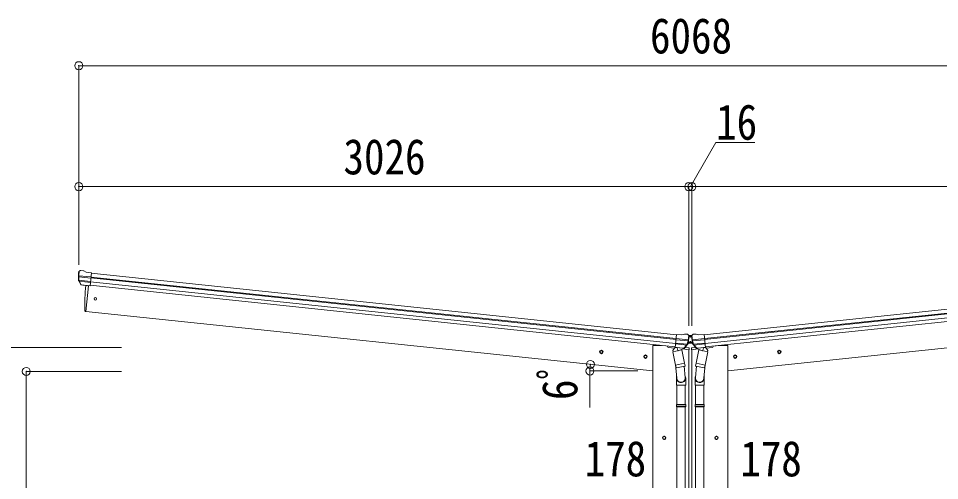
# Model space of a CAD drawing. Units: millimetres at full size, sheet at 1:40; some dimension numbers follow another scale. Extents: x -11243 to 11243, y -7760 to 7760.
# Drawn here: x -8406 to -3835, y -2801 to -508 of the extents above; entities that cross this region are included whole.
import ezdxf
from ezdxf.enums import TextEntityAlignment as Align

# ---------------------------------------------------------------- set-up
doc = ezdxf.new("R2010")
doc.units = ezdxf.units.MM
doc.header["$LTSCALE"] = 40
doc.header["$PDMODE"] = 32
doc.header["$PDSIZE"] = 40
for name, color, linetype, lineweight in [('0-3_ELV2', 4, 'Continuous', 9), ('0-6_OTH_LINE', 6, 'Continuous', 9), ('0-9_OUTLINE', 7, 'Continuous', 9)]:
    doc.layers.add(name, color=color, linetype=linetype, lineweight=lineweight)
doc.styles.add('ＭＳ ゴシック', font='')
doc.styles.get('ＭＳ ゴシック').set_extended_font_data('MS Gothic')

msp = doc.modelspace()

# ---------------------------------------------------------------- linework, layer by layer
at = {"layer": '0-3_ELV2'}
for p, q in [((-8106.76, -1767.92), (-8106.45, -1766.07)), ((-8100.19, -1760.03), (-8105.37, -1764.22)), ((-8100.19, -1760.03), (-8100.19, -1760.03)), ((-8083.03, -1760.36), (-8096.52, -1758.94)), ((-8070.2, -1767.74), (-8081.81, -1760.77)), ((-8070.2, -1767.74), (-8043.68, -1770.53)), ((-8050.47, -1835.08), (-8043.68, -1770.53)), ((-5140.23, -2077.71), (-8043.89, -1772.52)), ((-5003.42, -2077.71), (-2099.76, -1772.52)), ((-8096.33, -1829.07), (-8106.45, -1810.81)), ((-8106.06, -1790.65), (-8046.46, -1796.91)), ((-8045.84, -1791.06), (-8105.58, -1784.78)), ((-8105.22, -1807.4), (-8048.19, -1813.4)), ((-8095.27, -1828.64), (-8104.72, -1810.34)), ((-8103.83, -1812.06), (-8048.66, -1817.86)), ((-5144.74, -2120.64), (-8048.4, -1815.45)), ((-5142.66, -2100.78), (-8046.32, -1795.59)), ((-5142.22, -2096.6), (-8045.88, -1791.41)), ((-5001.43, -2096.6), (-2097.77, -1791.41)), ((-5000.99, -2100.78), (-2097.33, -1795.59)), ((-4998.9, -2120.64), (-2095.24, -1815.45)), ((-8086.27, -1831.32), (-8093.96, -1830.51)), ((-8093.82, -1830.3), (-8050.44, -1834.86)), ((-8086.02, -1831.44), (-8086.27, -1831.32)), ((-8060.69, -1834.1), (-8086.02, -1831.44)), ((-8057.35, -1834.36), (-8070.74, -1961.75)), ((-8060.41, -1834.04), (-8060.69, -1834.1)), ((-8050.47, -1835.08), (-8060.41, -1834.04)), ((-8050.16, -1832.19), (-5146.5, -2137.38)), ((-2093.48, -1832.19), (-4997.14, -2137.38)), ((-8070.74, -1961.75), (-8072.79, -1961.46)), ((-8070.74, -1961.75), (-5257.82, -2257.4)), ((-2072.91, -1961.75), (-4885.82, -2257.4)), ((-5146.81, -2140.27), (-5140.02, -2075.72)), ((-5083.19, -2108.36), (-5142.8, -2102.1)), ((-5142.18, -2096.25), (-5082.44, -2102.52)), ((-5113.5, -2078.5), (-5140.02, -2075.72)), ((-5113.5, -2078.5), (-5100.71, -2074.1)), ((-5099.42, -2073.95), (-5085.93, -2075.37)), ((-5082.57, -2077.19), (-5082.57, -2077.19)), ((-5082.57, -2077.19), (-5078.38, -2082.37)), ((-5079.1, -2081.48), (-5079.07, -2081.24)), ((-5079.07, -2081.24), (-5064.57, -2081.24)), ((-5077.79, -2086.28), (-5077.7, -2084.41)), ((-5070.56, -2085.96), (-5069.72, -2085.96)), ((-5065.86, -2086.28), (-5065.94, -2084.41)), ((-5061.08, -2077.19), (-5065.27, -2082.37)), ((-5064.55, -2081.48), (-5064.57, -2081.24)), ((-5001.47, -2096.25), (-5061.21, -2102.52)), ((-5061.08, -2077.19), (-5061.08, -2077.19)), ((-5060.46, -2108.36), (-5000.85, -2102.1)), ((-5044.23, -2073.95), (-5057.72, -2075.37)), ((-5030.15, -2078.5), (-5042.94, -2074.1)), ((-5030.15, -2078.5), (-5003.63, -2075.72)), ((-4996.84, -2140.27), (-5003.63, -2075.72)), ((-5257.82, -5009.76), (-5257.82, -2130.76)), ((-5257.82, -2130.76), (-5215.32, -2130.76)), ((-5185.05, -2133.32), (-5184.63, -2136.55)), ((-5150.93, -2143.95), (-5180.19, -2140.87)), ((-5146.81, -2140.27), (-5136.86, -2141.31)), ((-5103.41, -2144.6), (-5146.78, -2140.04)), ((-5089.82, -2128.85), (-5145, -2123.05)), ((-5087.5, -2124.58), (-5144.53, -2118.58)), ((-5136.86, -2141.31), (-5136.61, -2141.43)), ((-5136.61, -2141.43), (-5111.28, -2144.1)), ((-5111.28, -2144.1), (-5111.01, -2144.03)), ((-5111.01, -2144.03), (-5103.31, -2144.84)), ((-5101.64, -2143.28), (-5088.6, -2127.35)), ((-5100.7, -2143.92), (-5087.01, -2128.17)), ((-5097.59, -2140.51), (-5080.74, -2142.28)), ((-5086.04, -2125.93), (-5080.66, -2119.74)), ((-5084.96, -2122.41), (-5081.79, -2118.76)), ((-5080.66, -2118.24), (-5078.9, -2118.24)), ((-5063.36, -2119.74), (-5080.66, -2119.74)), ((-5080.32, -2103.36), (-5080.32, -2115.78)), ((-5078.61, -2118.74), (-5080.32, -2115.78)), ((-5078.61, -2118.74), (-5065.04, -2118.74)), ((-5078.08, -2144.87), (-5077.18, -2151.7)), ((-5070.56, -2114.66), (-5069.72, -2114.66)), ((-5065.57, -2144.87), (-5066.47, -2151.7)), ((-5065.04, -2118.74), (-5063.32, -2115.78)), ((-5064.75, -2118.24), (-5063.36, -2118.24)), ((-5057.4, -2126.59), (-5063.36, -2119.74)), ((-5063.32, -2103.36), (-5063.32, -2115.78)), ((-5046.06, -2140.51), (-5062.91, -2142.28)), ((-5058.5, -2123.05), (-5062.23, -2118.76)), ((-5042.95, -2143.92), (-5056.64, -2128.17)), ((-5056.15, -2124.58), (-4999.12, -2118.58)), ((-5042, -2143.28), (-5055.05, -2127.35)), ((-5053.82, -2128.85), (-4998.65, -2123.05)), ((-5032.64, -2144.03), (-5040.33, -2144.84)), ((-5040.24, -2144.6), (-4996.86, -2140.04)), ((-5032.37, -2144.1), (-5032.64, -2144.03)), ((-5007.04, -2141.43), (-5032.37, -2144.1)), ((-5006.79, -2141.31), (-5007.04, -2141.43)), ((-4996.84, -2140.27), (-5006.79, -2141.31)), ((-4992.72, -2143.95), (-4963.46, -2140.87)), ((-4928.32, -2130.76), (-4959.18, -2134.01)), ((-4958.6, -2133.32), (-4959.02, -2136.55)), ((-4885.82, -2130.76), (-4928.32, -2130.76)), ((-4885.82, -5009.76), (-4885.82, -2130.76)), ((-5520.19, -2166.23), (-5519.41, -2158.76)), ((-5514.12, -2170.64), (-5520.19, -2166.23)), ((-5519.41, -2158.76), (-5512.55, -2155.71)), ((-5512.55, -2155.71), (-5506.48, -2160.12)), ((-5301.4, -2189.22), (-5300.61, -2181.76)), ((-5295.32, -2193.63), (-5301.4, -2189.22)), ((-5300.61, -2181.76), (-5293.76, -2178.71)), ((-5293.76, -2178.71), (-5287.68, -2183.12)), ((-5077.18, -2151.7), (-5110.91, -2148.16)), ((-5079.82, -5009.76), (-5079.82, -2151.42)), ((-5066.47, -2151.7), (-5032.74, -2148.16)), ((-5063.82, -5009.76), (-5063.82, -2151.42)), ((-4849.89, -2178.71), (-4855.97, -2183.12)), ((-4843.04, -2181.76), (-4849.89, -2178.71)), ((-4848.32, -2193.63), (-4842.25, -2189.22)), ((-4842.25, -2189.22), (-4843.04, -2181.76)), ((-4631.1, -2155.71), (-4637.17, -2160.12)), ((-4624.24, -2158.76), (-4631.1, -2155.71)), ((-4629.53, -2170.64), (-4623.46, -2166.23)), ((-4623.46, -2166.23), (-4624.24, -2158.76)), ((-5207.82, -2585.56), (-5201.32, -2581.81)), ((-5201.32, -2581.81), (-5194.82, -2585.56)), ((-5194.82, -2593.07), (-5201.32, -2596.82)), ((-5194.82, -2585.56), (-5194.82, -2593.07)), ((-4942.32, -2581.81), (-4948.82, -2585.56)), ((-4948.82, -2585.56), (-4948.82, -2593.07)), ((-4948.82, -2593.07), (-4942.32, -2596.82)), ((-4935.82, -2585.56), (-4942.32, -2581.81))]:
    msp.add_line(p, q, dxfattribs=at)
for points in [[(-5073.08, -2085.12), (-5073.92, -2085.12), (-5073.92, -2085.96), (-5073.08, -2085.96)], [(-5071.4, -2084.28), (-5071.4, -2083.44), (-5072.24, -2083.44), (-5072.24, -2084.28)], [(-5072.24, -2086.8), (-5072.24, -2087.64), (-5071.4, -2087.64), (-5071.4, -2086.8)], [(-5069.72, -2085.96), (-5069.72, -2085.12), (-5070.56, -2085.12)], [(-5073.08, -2113.82), (-5073.92, -2113.82), (-5073.92, -2114.66), (-5073.08, -2114.66)], [(-5071.4, -2112.98), (-5071.4, -2112.14), (-5072.24, -2112.14), (-5072.24, -2112.98)], [(-5072.24, -2115.5), (-5072.24, -2116.34), (-5071.4, -2116.34), (-5071.4, -2115.5)], [(-5069.72, -2114.66), (-5069.72, -2113.82), (-5070.56, -2113.82)], [(-5506.48, -2160.12), (-5507.26, -2167.59), (-5514.12, -2170.64)], [(-5287.68, -2183.12), (-5288.47, -2190.58), (-5295.32, -2193.63)], [(-4855.97, -2183.12), (-4855.18, -2190.58), (-4848.32, -2193.63)], [(-4637.17, -2160.12), (-4636.39, -2167.59), (-4629.53, -2170.64)], [(-5201.32, -2596.82), (-5207.82, -2593.07), (-5207.82, -2585.56)], [(-4942.32, -2596.82), (-4935.82, -2593.07), (-4935.82, -2585.56)]]:
    msp.add_lwpolyline(points, dxfattribs=at)
for centre, radius in [((-8023.94, -1899.2), 6.5), ((-5071.82, -2085.54), 3.5), ((-5071.82, -2114.24), 3.5), ((-5513.33, -2163.17), 8.5), ((-5513.33, -2163.17), 7.7), ((-5513.33, -2163.17), 6.5), ((-5294.54, -2186.17), 8.5), ((-5294.54, -2186.17), 7.7), ((-5294.54, -2186.17), 6.5), ((-4849.11, -2186.17), 8.5), ((-4849.11, -2186.17), 7.7), ((-4849.11, -2186.17), 6.5), ((-4630.31, -2163.17), 8.5), ((-4630.31, -2163.17), 7.7), ((-4630.31, -2163.17), 6.5), ((-5201.32, -2589.31), 8.5), ((-5201.32, -2589.31), 7.7), ((-5201.32, -2589.31), 6.5), ((-4942.32, -2589.31), 8.5), ((-4942.32, -2589.31), 7.7), ((-4942.32, -2589.31), 6.5)]:
    msp.add_circle(centre, radius, dxfattribs=at)
for centre, radius, start, end in [((-7905.86, -1789.04), 202, 174, 185.86084), ((-7913.2, -1789.57), 192.44, 173.42422, 178.5729), ((-8097.04, -1763.92), 5, 84.04426, 128.95574), ((-8083.35, -1763.34), 3, 59.02369, 83.97631), ((-8103.82, -1809.36), 3, 185.86084, 209), ((-8106.25, -1791.99), 1.35, 82.08073, 84.8395), ((-8108.85, -1790.43), 2.74, 355.56588, 0.97849), ((-7905.86, -1789.04), 200.2, 180.46117, 185.79991), ((-8150.85, -1782.67), 45.32, 354.35482, 357.32878), ((-8102.06, -1808.96), 3, 185.79991, 207.30889), ((-8093.71, -1827.62), 2.99, 208.99261, 254.7283), ((-7176.14, -1921.54), 900, 174.35013, 182.36081), ((-8072.37, -1958.49), 3, 182.36081, 262), ((-5099.73, -2076.93), 3, 84.02369, 108.97631), ((-5278.68, -2065.16), 202, 342.13916, 354), ((-5086.46, -2080.34), 5, 39.04426, 83.95574), ((-5271.61, -2067.21), 192.44, 349.4271, 354.57578), ((-5073.08, -2084.28), 0.84, 270, 0), ((-5073.08, -2086.8), 0.84, 0, 90), ((-5070.56, -2084.28), 0.84, 180, 270), ((-5070.56, -2086.8), 0.84, 90, 180), ((-4864.97, -2065.16), 202, 186, 197.86084), ((-4872.03, -2067.21), 192.44, 185.42422, 190.5729), ((-5057.19, -2080.34), 5, 96.04426, 140.95574), ((-5043.92, -2076.93), 3, 71.02369, 95.97631), ((-5179.67, -2135.9), 5, 187.5, 264), ((-5102.96, -2141.96), 2.99, 273.2717, 319.00739), ((-5090.92, -2125.45), 3, 320.69111, 342.20009), ((-5278.68, -2065.16), 200.2, 342.20009, 347.53883), ((-5089.27, -2126.2), 3, 319, 342.13916), ((-5083.29, -2109.71), 1.35, 83.1605, 85.91927), ((-5080.42, -2108.73), 2.74, 167.02151, 172.43412), ((-5037.72, -2109.87), 45.32, 170.67122, 173.64518), ((-5080.66, -2119.74), 1.5, 90, 139), ((-5081.05, -2145.26), 3, 7.5, 84), ((-5073.08, -2112.98), 0.84, 270, 0), ((-5073.08, -2115.5), 0.84, 0, 90), ((-5070.56, -2112.98), 0.84, 180, 270), ((-5070.56, -2115.5), 0.84, 90, 180), ((-5062.6, -2145.26), 3, 96, 172.5), ((-5063.36, -2119.74), 1.5, 41, 90), ((-5105.93, -2109.87), 45.32, 6.35482, 9.32878), ((-5063.23, -2108.73), 2.74, 7.56588, 12.97849), ((-5060.36, -2109.71), 1.35, 94.08073, 96.8395), ((-4864.97, -2065.16), 200.2, 192.46117, 197.79991), ((-5054.38, -2126.2), 3, 197.86084, 221), ((-5052.73, -2125.45), 3, 197.79991, 219.30889), ((-5040.69, -2141.96), 2.99, 220.99261, 266.7283), ((-4963.98, -2135.9), 5, 276, 352.5)]:
    msp.add_arc(centre, radius, start, end, dxfattribs=at)
for centre, major_axis, ratio, start_param, end_param in [((-8103.48, -1766.56), (2.34, 1.9), 0.995767, 1.5707963, 2.2972137), ((-8099.1, -1763.01), (-5.88, -1.31), 0.24881, 5.8190815, 5.8226003), ((-8104.5, -1767.53), (0.87, 5.91), 0.020485, 4.7140547, 5.6117533), ((-7908.17, -1810.98), (20.92, 199.05), 0.994373, 1.5554317, 1.5718064), ((-8095.94, -1827.06), (-1.08, 3.13), 0.040856, 4.1415604, 4.1696818), ((-8093.51, -1827.32), (0.11, 3), 0.642905, 2.0792573, 3.037247), ((-8093.57, -1827.41), (-3.53, -2.11), 0.650902, 0.9542299, 1.0270405), ((-8093.64, -1827.52), (-1.66, -2.51), 0.997631, 0.3902369, 0.4789948), ((-5280.49, -2087.16), (20.92, 199.05), 0.994373, 1.5554317, 1.5718064), ((-5079.92, -2085.42), (0.38, 5.97), 0.020485, 0.671432, 1.5691306), ((-5084.25, -2079.88), (5.48, -2.51), 0.24881, 0.460585, 0.4641038), ((-5080.71, -2084.26), (-1.9, 2.34), 0.995767, 3.9859716, 4.712389), ((-5062.94, -2084.26), (1.9, 2.34), 0.995767, 1.5707963, 2.2972137), ((-5059.4, -2079.88), (-5.48, -2.51), 0.24881, 5.8190815, 5.8226003), ((-5063.73, -2085.42), (-0.38, 5.97), 0.020485, 4.7140547, 5.6117533), ((-4863.16, -2087.16), (-20.92, 199.05), 0.994373, 4.7113789, 4.7277536), ((-5103.09, -2141.62), (0.51, 2.96), 0.642905, 3.2459383, 4.203928), ((-5103.01, -2141.85), (1.1, -2.8), 0.997631, 5.8041905, 5.8929484), ((-5103.05, -2141.73), (3.02, -2.79), 0.650902, 5.2561448, 5.3289554), ((-5100.66, -2141.88), (1.71, 2.84), 0.040856, 2.1135035, 2.1416249), ((-5280.99, -2087.11), (20.92, 199.05), 0.994373, 4.7113789, 4.7277536), ((-4862.66, -2087.11), (-20.92, 199.05), 0.994373, 1.5554317, 1.5718064), ((-5042.99, -2141.88), (-1.71, 2.84), 0.040856, 4.1415604, 4.1696818), ((-5040.55, -2141.62), (-0.51, 2.96), 0.642905, 2.0792573, 3.037247), ((-5040.6, -2141.73), (-3.02, -2.79), 0.650902, 0.9542299, 1.0270405), ((-5040.64, -2141.85), (-1.1, -2.8), 0.997631, 0.3902369, 0.4789948)]:
    msp.add_ellipse(centre, major_axis=major_axis, ratio=ratio, start_param=start_param, end_param=end_param, dxfattribs=at)
at = {"layer": '0-6_OTH_LINE'}
for p, q in [((-2037.72, -742.71), (-8105.92, -742.71)), ((-8105.92, -742.71), (-8105.92, -1729.89)), ((-5079.82, -1342.71), (-8105.92, -1342.71)), ((-5079.82, -1342.71), (-5079.82, -2033.79)), ((-5079.82, -1342.71), (-5063.74, -1342.71)), ((-5063.82, -1342.71), (-5063.82, -2033.79)), ((-5063.82, -1342.71), (-2037.72, -1342.71)), ((-8815.67, -2141.56), (-7893.92, -2141.56)), ((-8366.67, -4459.76), (-8366.67, -2259.76)), ((-8366.67, -2259.76), (-7893.92, -2259.76))]:
    msp.add_line(p, q, dxfattribs=at)
at = {"layer": '0-6_OTH_LINE', "lineweight": 18}
for q in [(-5569.98, -2438.9), (-5332.19, -2257.4)]:
    msp.add_line((-5569.98, -2257.4), q, dxfattribs=at)
at = {"layer": '0-6_OTH_LINE'}
msp.add_lwpolyline([(-5071.78, -1342.71), (-4945.4, -1123.81), (-4752.25, -1123.81)], dxfattribs=at)
msp.add_arc((-5332.19, -2257.4), 237.79, 172.1267, 180, dxfattribs=at)
for p in [(-8105.92, -742.71), (-8105.92, -1342.71), (-5079.82, -1342.71), (-5063.82, -1342.71), (-5569.98, -2257.4), (-5567.74, -2224.82), (-8366.67, -2259.76)]:
    msp.add_point(p, dxfattribs=at)
at = {"layer": '0-9_OUTLINE'}
for p, q in [((-5147.07, -2138.93), (-5158.27, -2155.85)), ((-5146.14, -2138.74), (-5147.07, -2138.93)), ((-5103.66, -2144.9), (-5144.33, -2140.62)), ((-5136.62, -2141.82), (-5133.7, -2156.17)), ((-5107.48, -2147.06), (-5132.23, -2156.81)), ((-5107.01, -2145.2), (-5106.87, -2145.93)), ((-5039.99, -2144.9), (-4999.32, -2140.62)), ((-5036.63, -2145.2), (-5036.78, -2145.93)), ((-5036.17, -2147.06), (-5011.41, -2156.81)), ((-5007.02, -2141.82), (-5009.94, -2156.17)), ((-4997.51, -2138.74), (-4996.58, -2138.93)), ((-4996.58, -2138.93), (-4985.38, -2155.85)), ((-5158.52, -2162.39), (-5113.64, -2153.26)), ((-5145.16, -2228.05), (-5158.52, -2162.39)), ((-5158.27, -2155.85), (-5157, -2162.08)), ((-5115.82, -2150.34), (-5115.16, -2153.57)), ((-5113.64, -2153.26), (-5100.28, -2218.91)), ((-5030.01, -2153.26), (-5043.37, -2218.91)), ((-4985.13, -2162.39), (-5030.01, -2153.26)), ((-5027.83, -2150.34), (-5028.49, -2153.57)), ((-4998.49, -2228.05), (-4985.13, -2162.39)), ((-4985.38, -2155.85), (-4986.65, -2162.08)), ((-5145.6, -2225.91), (-5138.94, -2293.65)), ((-5145.16, -2228.05), (-5100.28, -2218.91)), ((-5145.15, -2228.04), (-5142.61, -2240.51)), ((-5099.35, -2233.52), (-5140.31, -2241.86)), ((-5102.69, -2234.2), (-5097.13, -2289.93)), ((-5097.8, -2231.16), (-5100.3, -2218.92)), ((-5098.02, -2232.56), (-5098.02, -2232.56)), ((-5040.96, -2234.2), (-5046.52, -2289.93)), ((-5045.84, -2231.16), (-5043.35, -2218.92)), ((-5045.63, -2232.56), (-5045.63, -2232.56)), ((-5044.3, -2233.52), (-5003.34, -2241.86)), ((-4998.49, -2228.05), (-5043.37, -2218.91)), ((-4998.05, -2225.91), (-5004.7, -2293.65)), ((-4998.5, -2228.04), (-5001.04, -2240.51)), ((-5140.98, -2292.43), (-5140.98, -2327.09)), ((-5140.98, -2327.09), (-5094.98, -2327.09)), ((-5138.98, -2327.09), (-5138.98, -2423.83)), ((-5096.98, -2327.09), (-5096.98, -2423.83)), ((-5094.98, -2327.09), (-5094.98, -2292.73)), ((-5048.67, -2327.09), (-5048.67, -2292.73)), ((-5002.67, -2327.09), (-5048.67, -2327.09)), ((-5046.67, -2327.09), (-5046.67, -2423.83)), ((-5004.67, -2327.09), (-5004.67, -2423.83)), ((-5002.67, -2292.43), (-5002.67, -2327.09)), ((-5140.98, -2425.83), (-5139.98, -2423.83)), ((-5140.98, -2425.83), (-5094.98, -2425.83)), ((-5140.98, -2425.83), (-5140.98, -2433.83)), ((-5140.98, -2433.83), (-5094.98, -2433.83)), ((-5140.98, -2433.83), (-5139.98, -2435.83)), ((-5139.98, -2423.83), (-5095.98, -2423.83)), ((-5139.98, -2435.83), (-5095.98, -2435.83)), ((-5138.98, -2435.83), (-5138.98, -3452.52)), ((-5096.98, -2435.83), (-5096.98, -3452.52)), ((-5094.98, -2425.83), (-5095.98, -2423.83)), ((-5048.67, -2425.83), (-5047.67, -2423.83)), ((-5002.67, -2425.83), (-5048.67, -2425.83)), ((-5002.67, -2433.83), (-5048.67, -2433.83)), ((-5003.67, -2423.83), (-5047.67, -2423.83)), ((-5003.67, -2435.83), (-5047.67, -2435.83)), ((-5046.67, -2435.83), (-5046.67, -3452.52)), ((-5004.67, -2435.83), (-5004.67, -3452.52)), ((-5002.67, -2425.83), (-5003.67, -2423.83)), ((-5002.67, -2433.83), (-5003.67, -2435.83)), ((-5002.67, -2425.83), (-5002.67, -2433.83))]:
    msp.add_line(p, q, dxfattribs=at)
for points in [[(-5094.98, -2425.83), (-5094.98, -2433.83), (-5095.98, -2435.83)], [(-5048.67, -2425.83), (-5048.67, -2433.83), (-5047.67, -2435.83)]]:
    msp.add_lwpolyline(points, dxfattribs=at)
for centre, radius, start, end in [((-5144.27, -2140.12), 0.5, 228.73754, 264), ((-5137.21, -2141.98), 0.604, 15.29405, 86.90158), ((-5107.85, -2146.12), 1, 291.5, 11.5), ((-5106.52, -2145.1), 0.5, 84, 191.5), ((-5103.61, -2144.4), 0.5, 264, 299.26246), ((-5040.04, -2144.4), 0.5, 240.73754, 276), ((-5037.12, -2145.1), 0.5, 348.5, 96), ((-5035.8, -2146.12), 1, 168.5, 248.5), ((-5006.44, -2141.98), 0.604, 93.09842, 164.70595), ((-4999.37, -2140.12), 0.5, 276, 311.26246), ((-5132.71, -2155.89), 1.03, 195.53431, 297.46103), ((-5010.94, -2155.89), 1.03, 242.53897, 344.46569), ((-5099.75, -2231.56), 2, 281.5, 330.09038), ((-5099.71, -2231.59), 1.95, 330.02234, 12.45983), ((-5043.94, -2231.59), 1.95, 167.54017, 209.97766), ((-5043.9, -2231.56), 2, 209.90962, 258.5), ((-5140.71, -2239.9), 2, 198.03157, 281.5), ((-5002.94, -2239.9), 2, 258.5, 341.96843), ((-5124.98, -2292.73), 30, 0, 2.54858), ((-5018.67, -2292.73), 30, 177.45142, 180)]:
    msp.add_arc(centre, radius, start, end, dxfattribs=at)
for centre, major_axis, start_param, end_param in [((-5117.98, -2292.43), (-23, 0), 5.9588909, 9.9444346), ((-5025.67, -2292.43), (23, 0), 2.621936, 6.6074797), ((-5117.98, -2292.43), (-21, 0), 0.0583862, 3.2616355), ((-5025.67, -2292.43), (21, 0), 3.0215498, 6.2247991)]:
    msp.add_ellipse(centre, major_axis=major_axis, ratio=0.996195, start_param=start_param, end_param=end_param, dxfattribs=at)

# ---------------------------------------------------------------- texts
at = {"layer": '0-6_OTH_LINE', "color": 7, "style": 'ＭＳ ゴシック', "width": 0.85}
for s, p in [('6068', (-5271.82, -734.71)), ('16', (-4943.74, -1162.73)), ('3026', (-6792.87, -1334.71)), ('178', (-5596.31, -2832.94)), ('178', (-4823.89, -2832.94))]:
    msp.add_text(s, height=176, dxfattribs=at).set_placement(p, align=Align.BOTTOM_LEFT)
msp.add_text('6ﾟ', height=176, rotation=90, dxfattribs=at).set_placement((-5579.62, -2401.64), align=Align.BOTTOM_LEFT)

doc.saveas('drawing.dxf')
